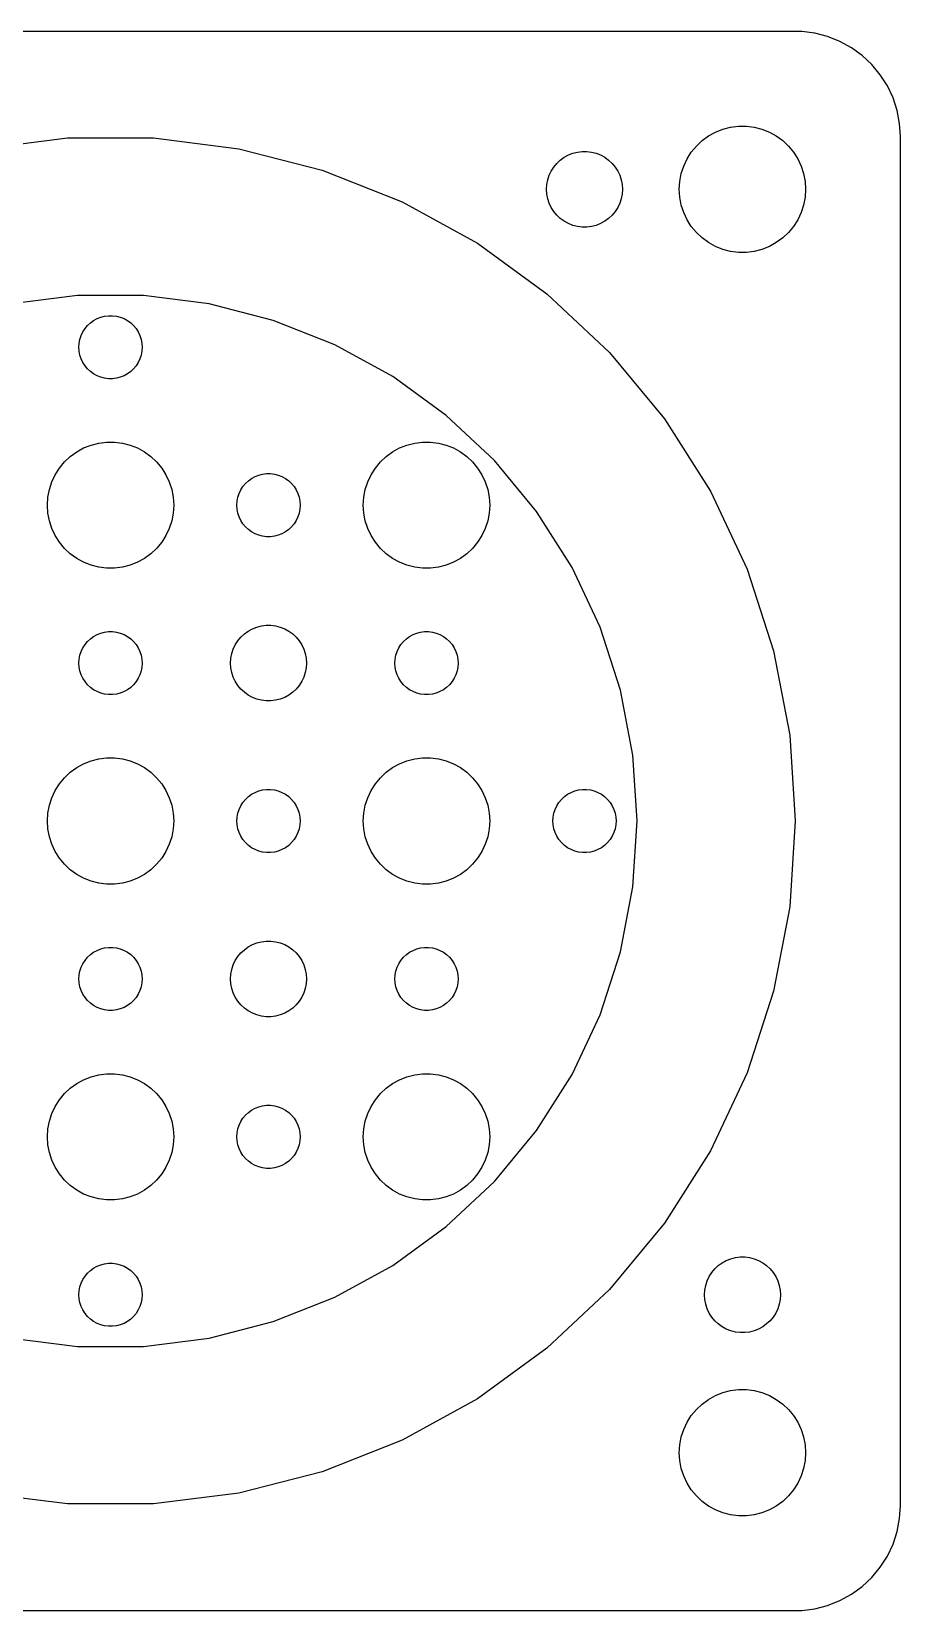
# Model space of a CAD drawing. Header units: metres. Extents: x -38 to 38, y -37 to 205.
# Drawn here: x -3.8 to 37.5, y 46.5 to 121.5 of the extents above; entities that cross this region are included whole.
import ezdxf

# ---------------------------------------------------------------- set-up
doc = ezdxf.new("R2010")
doc.units = ezdxf.units.M

msp = doc.modelspace()

# ---------------------------------------------------------------- linework, layer by layer
for p, q in [((32.8139, 121.49), (-32.8139, 121.49)), ((33.4369, 121.411), (32.8139, 121.49)), ((34.0451, 121.255), (33.4369, 121.411)), ((34.6289, 121.024), (34.0451, 121.255)), ((35.1791, 120.722), (34.6289, 121.024)), ((35.6871, 120.353), (35.1791, 120.722)), ((36.1448, 119.923), (35.6871, 120.353)), ((36.5451, 119.439), (36.1448, 119.923)), ((36.8815, 118.909), (36.5451, 119.439)), ((37.1489, 118.341), (36.8815, 118.909)), ((37.3429, 117.743), (37.1489, 118.341)), ((37.4606, 117.127), (37.3429, 117.743)), ((29.4379, 116.947), (29.8116, 116.994)), ((29.8116, 116.994), (30.1884, 116.994)), ((30.1884, 116.994), (30.5621, 116.947)), ((37.5, 116.5), (37.4606, 117.127)), ((-6.08989, 115.924), (-2.04068, 116.436)), ((-2.04068, 116.436), (2.04068, 116.436)), ((2.04068, 116.436), (6.08989, 115.924)), ((27.8131, 116.054), (28.0877, 116.312)), ((28.0877, 116.312), (28.3925, 116.533)), ((28.3925, 116.533), (28.7227, 116.714)), ((28.7227, 116.714), (29.0729, 116.853)), ((29.0729, 116.853), (29.4379, 116.947)), ((30.5621, 116.947), (30.927, 116.853)), ((30.927, 116.853), (31.2773, 116.714)), ((31.2773, 116.714), (31.6075, 116.533)), ((31.6075, 116.533), (31.9123, 116.312)), ((31.9123, 116.312), (32.1869, 116.054)), ((37.5, 51.5), (37.5, 116.5)), ((6.08989, 115.924), (10.043, 114.909)), ((21.3526, 115.387), (21.5355, 115.52)), ((21.5355, 115.52), (21.7336, 115.629)), ((21.7336, 115.629), (21.9438, 115.712)), ((21.9438, 115.712), (22.1627, 115.768)), ((22.1627, 115.768), (22.387, 115.796)), ((22.387, 115.796), (22.613, 115.796)), ((22.613, 115.796), (22.8373, 115.768)), ((22.8373, 115.768), (23.0562, 115.712)), ((23.0562, 115.712), (23.2664, 115.629)), ((23.2664, 115.629), (23.4645, 115.52)), ((23.4645, 115.52), (23.6474, 115.387)), ((27.3711, 115.445), (27.5729, 115.763)), ((27.5729, 115.763), (27.8131, 116.054)), ((32.1869, 116.054), (32.427, 115.763)), ((32.427, 115.763), (32.6289, 115.445)), ((10.043, 114.909), (13.8378, 113.407)), ((20.8264, 114.663), (20.9226, 114.867)), ((20.9226, 114.867), (21.0438, 115.058)), ((21.0438, 115.058), (21.1879, 115.232)), ((21.1879, 115.232), (21.3526, 115.387)), ((23.6474, 115.387), (23.8121, 115.232)), ((23.8121, 115.232), (23.9562, 115.058)), ((23.9562, 115.058), (24.0773, 114.867)), ((24.0773, 114.867), (24.1736, 114.663)), ((27.0237, 114.376), (27.0942, 114.746)), ((27.0942, 114.746), (27.2107, 115.104)), ((27.2107, 115.104), (27.3711, 115.445)), ((32.6289, 115.445), (32.7893, 115.104)), ((32.7893, 115.104), (32.9057, 114.746)), ((32.9057, 114.746), (32.9763, 114.376)), ((20.7, 114), (20.7142, 114.226)), ((20.7142, 113.774), (20.7, 114)), ((20.7142, 114.226), (20.7565, 114.448)), ((20.7565, 114.448), (20.8264, 114.663)), ((24.1736, 114.663), (24.2434, 114.448)), ((24.2434, 114.448), (24.2858, 114.226)), ((24.2858, 114.226), (24.3, 114)), ((24.3, 114), (24.2858, 113.774)), ((27, 114), (27.0237, 114.376)), ((27.0237, 113.624), (27, 114)), ((32.9763, 114.376), (33, 114)), ((33, 114), (32.9763, 113.624)), ((13.8378, 113.407), (17.4144, 111.441)), ((20.7565, 113.552), (20.7142, 113.774)), ((20.8264, 113.337), (20.7565, 113.552)), ((20.9226, 113.133), (20.8264, 113.337)), ((24.1736, 113.337), (24.0773, 113.133)), ((24.2434, 113.552), (24.1736, 113.337)), ((24.2858, 113.774), (24.2434, 113.552)), ((27.0942, 113.254), (27.0237, 113.624)), ((27.2107, 112.896), (27.0942, 113.254)), ((32.9057, 113.254), (32.7893, 112.896)), ((32.9763, 113.624), (32.9057, 113.254)), ((21.0438, 112.942), (20.9226, 113.133)), ((21.1879, 112.768), (21.0438, 112.942)), ((21.3526, 112.613), (21.1879, 112.768)), ((21.5355, 112.48), (21.3526, 112.613)), ((21.7336, 112.371), (21.5355, 112.48)), ((23.4645, 112.48), (23.2664, 112.371)), ((23.6474, 112.613), (23.4645, 112.48)), ((23.8121, 112.768), (23.6474, 112.613)), ((23.9562, 112.942), (23.8121, 112.768)), ((24.0773, 113.133), (23.9562, 112.942)), ((27.3711, 112.555), (27.2107, 112.896)), ((27.5729, 112.237), (27.3711, 112.555)), ((32.6289, 112.555), (32.427, 112.237)), ((32.7893, 112.896), (32.6289, 112.555)), ((21.9438, 112.288), (21.7336, 112.371)), ((22.1627, 112.232), (21.9438, 112.288)), ((22.387, 112.204), (22.1627, 112.232)), ((22.613, 112.204), (22.387, 112.204)), ((22.8373, 112.232), (22.613, 112.204)), ((23.0562, 112.288), (22.8373, 112.232)), ((23.2664, 112.371), (23.0562, 112.288)), ((27.8131, 111.946), (27.5729, 112.237)), ((28.0877, 111.688), (27.8131, 111.946)), ((32.1869, 111.946), (31.9123, 111.688)), ((32.427, 112.237), (32.1869, 111.946)), ((17.4144, 111.441), (20.7163, 109.042)), ((28.3925, 111.467), (28.0877, 111.688)), ((28.7227, 111.286), (28.3925, 111.467)), ((29.0729, 111.147), (28.7227, 111.286)), ((29.4379, 111.053), (29.0729, 111.147)), ((29.8116, 111.006), (29.4379, 111.053)), ((30.1884, 111.006), (29.8116, 111.006)), ((30.5621, 111.053), (30.1884, 111.006)), ((30.927, 111.147), (30.5621, 111.053)), ((31.2773, 111.286), (30.927, 111.147)), ((31.6075, 111.467), (31.2773, 111.286)), ((31.9123, 111.688), (31.6075, 111.467)), ((-1.56975, 108.951), (-4.68452, 108.557)), ((1.56975, 108.951), (-1.56975, 108.951)), ((4.68452, 108.557), (1.56975, 108.951)), ((20.7163, 109.042), (23.6915, 106.248)), ((-0.463516, 107.927), (-0.281067, 107.973)), ((-0.281067, 107.973), (-0.094177, 107.997)), ((-0.094177, 107.997), (0.094177, 107.997)), ((0.094177, 107.997), (0.281067, 107.973)), ((0.281067, 107.973), (0.463516, 107.927)), ((7.72542, 107.776), (4.68452, 108.557)), ((-1.39465, 107.052), (-1.31445, 107.223)), ((-1.31445, 107.223), (-1.21352, 107.382)), ((-1.21352, 107.382), (-1.09344, 107.527)), ((-1.09344, 107.527), (-0.956131, 107.656)), ((-0.956131, 107.656), (-0.803726, 107.766)), ((-0.803726, 107.766), (-0.638657, 107.857)), ((-0.638657, 107.857), (-0.463516, 107.927)), ((0.463516, 107.927), (0.638657, 107.857)), ((0.638657, 107.857), (0.803726, 107.766)), ((0.803726, 107.766), (0.956131, 107.656)), ((0.956131, 107.656), (1.09344, 107.527)), ((1.09344, 107.527), (1.21352, 107.382)), ((1.21352, 107.382), (1.31445, 107.223)), ((1.31445, 107.223), (1.39465, 107.052)), ((10.6445, 106.621), (7.72542, 107.776)), ((-1.5, 106.5), (-1.48816, 106.688)), ((-1.48816, 106.312), (-1.5, 106.5)), ((-1.48816, 106.688), (-1.45287, 106.873)), ((-1.45287, 106.873), (-1.39465, 107.052)), ((1.39465, 107.052), (1.45287, 106.873)), ((1.45287, 106.873), (1.48816, 106.688)), ((1.48816, 106.688), (1.5, 106.5)), ((1.5, 106.5), (1.48816, 106.312)), ((13.3957, 105.108), (10.6445, 106.621)), ((-1.45287, 106.127), (-1.48816, 106.312)), ((-1.39465, 105.948), (-1.45287, 106.127)), ((-1.31445, 105.777), (-1.39465, 105.948)), ((-1.21352, 105.618), (-1.31445, 105.777)), ((1.31445, 105.777), (1.21352, 105.618)), ((1.39465, 105.948), (1.31445, 105.777)), ((1.45287, 106.127), (1.39465, 105.948)), ((1.48816, 106.312), (1.45287, 106.127)), ((23.6915, 106.248), (26.293, 103.103)), ((-1.09344, 105.473), (-1.21352, 105.618)), ((-0.956131, 105.344), (-1.09344, 105.473)), ((-0.803726, 105.234), (-0.956131, 105.344)), ((-0.638657, 105.143), (-0.803726, 105.234)), ((-0.463516, 105.073), (-0.638657, 105.143)), ((-0.281067, 105.027), (-0.463516, 105.073)), ((-0.094177, 105.003), (-0.281067, 105.027)), ((0.094177, 105.003), (-0.094177, 105.003)), ((0.281067, 105.027), (0.094177, 105.003)), ((0.463516, 105.073), (0.281067, 105.027)), ((0.638657, 105.143), (0.463516, 105.073)), ((0.803726, 105.234), (0.638657, 105.143)), ((0.956131, 105.344), (0.803726, 105.234)), ((1.09344, 105.473), (0.956131, 105.344)), ((1.21352, 105.618), (1.09344, 105.473)), ((15.9356, 103.263), (13.3957, 105.108)), ((18.2242, 101.114), (15.9356, 103.263)), ((26.293, 103.103), (28.48, 99.657)), ((-0.562134, 101.947), (-0.18837, 101.994)), ((-0.18837, 101.994), (0.18837, 101.994)), ((0.18837, 101.994), (0.562134, 101.947)), ((14.4379, 101.947), (14.8116, 101.994)), ((14.8116, 101.994), (15.1884, 101.994)), ((15.1884, 101.994), (15.5621, 101.947)), ((-2.1869, 101.054), (-1.91226, 101.312)), ((-1.91226, 101.312), (-1.60747, 101.533)), ((-1.60747, 101.533), (-1.27733, 101.714)), ((-1.27733, 101.714), (-0.927048, 101.853)), ((-0.927048, 101.853), (-0.562134, 101.947)), ((0.562134, 101.947), (0.927048, 101.853)), ((0.927048, 101.853), (1.27733, 101.714)), ((1.27733, 101.714), (1.60747, 101.533)), ((1.60747, 101.533), (1.91226, 101.312)), ((1.91226, 101.312), (2.1869, 101.054)), ((12.8131, 101.054), (13.0877, 101.312)), ((13.0877, 101.312), (13.3925, 101.533)), ((13.3925, 101.533), (13.7227, 101.714)), ((13.7227, 101.714), (14.0729, 101.853)), ((14.0729, 101.853), (14.4379, 101.947)), ((15.5621, 101.947), (15.927, 101.853)), ((15.927, 101.853), (16.2773, 101.714)), ((16.2773, 101.714), (16.6075, 101.533)), ((16.6075, 101.533), (16.9123, 101.312)), ((16.9123, 101.312), (17.1869, 101.054)), ((-2.62891, 100.445), (-2.42705, 100.763)), ((-2.42705, 100.763), (-2.1869, 101.054)), ((2.1869, 101.054), (2.42705, 100.763)), ((2.42705, 100.763), (2.62891, 100.445)), ((7.21892, 100.473), (7.40581, 100.497)), ((7.40581, 100.497), (7.59418, 100.497)), ((7.59418, 100.497), (7.78107, 100.473)), ((12.3711, 100.445), (12.5729, 100.763)), ((12.5729, 100.763), (12.8131, 101.054)), ((17.1869, 101.054), (17.427, 100.763)), ((17.427, 100.763), (17.6289, 100.445)), ((20.2254, 98.6946), (18.2242, 101.114)), ((-2.97633, 99.376), (-2.90575, 99.7461)), ((-2.90575, 99.7461), (-2.78932, 100.104)), ((-2.78932, 100.104), (-2.62891, 100.445)), ((2.62891, 100.445), (2.78932, 100.104)), ((2.78932, 100.104), (2.90575, 99.7461)), ((2.90575, 99.7461), (2.97633, 99.376)), ((6.18553, 99.7226), (6.28647, 99.8817)), ((6.28647, 99.8817), (6.40654, 100.027)), ((6.40654, 100.027), (6.54385, 100.156)), ((6.54385, 100.156), (6.69626, 100.266)), ((6.69626, 100.266), (6.86133, 100.357)), ((6.86133, 100.357), (7.03647, 100.427)), ((7.03647, 100.427), (7.21892, 100.473)), ((7.78107, 100.473), (7.96352, 100.427)), ((7.96352, 100.427), (8.13866, 100.357)), ((8.13866, 100.357), (8.30373, 100.266)), ((8.30373, 100.266), (8.45613, 100.156)), ((8.45613, 100.156), (8.59344, 100.027)), ((8.59344, 100.027), (8.71352, 99.8817)), ((8.71352, 99.8817), (8.81445, 99.7226)), ((12.0237, 99.376), (12.0942, 99.7461)), ((12.0942, 99.7461), (12.2107, 100.104)), ((12.2107, 100.104), (12.3711, 100.445)), ((17.6289, 100.445), (17.7893, 100.104)), ((17.7893, 100.104), (17.9057, 99.7461)), ((17.9057, 99.7461), (17.9763, 99.376)), ((-3, 99), (-2.97633, 99.376)), ((-2.97633, 98.624), (-3, 99)), ((2.97633, 99.376), (3, 99)), ((3, 99), (2.97633, 98.624)), ((6, 99), (6.01183, 99.188)), ((6.01183, 98.812), (6, 99)), ((6.01183, 99.188), (6.04712, 99.373)), ((6.04712, 99.373), (6.10533, 99.5522)), ((6.10533, 99.5522), (6.18553, 99.7226)), ((8.81445, 99.7226), (8.89465, 99.5522)), ((8.89465, 99.5522), (8.95287, 99.373)), ((8.95287, 99.373), (8.98816, 99.188)), ((8.98816, 99.188), (9, 99)), ((9, 99), (8.98816, 98.812)), ((12, 99), (12.0237, 99.376)), ((12.0237, 98.624), (12, 99)), ((17.9763, 99.376), (18, 99)), ((18, 99), (17.9763, 98.624)), ((28.48, 99.657), (30.2177, 95.964)), ((-2.90575, 98.2539), (-2.97633, 98.624)), ((-2.78932, 97.8956), (-2.90575, 98.2539)), ((2.90575, 98.2539), (2.78932, 97.8956)), ((2.97633, 98.624), (2.90575, 98.2539)), ((6.04712, 98.627), (6.01183, 98.812)), ((6.10533, 98.4478), (6.04712, 98.627)), ((6.18553, 98.2774), (6.10533, 98.4478)), ((6.28647, 98.1183), (6.18553, 98.2774)), ((8.81445, 98.2774), (8.71352, 98.1183)), ((8.89465, 98.4478), (8.81445, 98.2774)), ((8.95287, 98.627), (8.89465, 98.4478)), ((8.98816, 98.812), (8.95287, 98.627)), ((12.0942, 98.2539), (12.0237, 98.624)), ((12.2107, 97.8956), (12.0942, 98.2539)), ((17.9057, 98.2539), (17.7893, 97.8956)), ((17.9763, 98.624), (17.9057, 98.2539)), ((21.9077, 96.0438), (20.2254, 98.6946)), ((-2.62891, 97.5547), (-2.78932, 97.8956)), ((-2.42705, 97.2366), (-2.62891, 97.5547)), ((2.62891, 97.5547), (2.42705, 97.2366)), ((2.78932, 97.8956), (2.62891, 97.5547)), ((6.40654, 97.9732), (6.28647, 98.1183)), ((6.54385, 97.8442), (6.40654, 97.9732)), ((6.69626, 97.7335), (6.54385, 97.8442)), ((6.86133, 97.6427), (6.69626, 97.7335)), ((7.03647, 97.5734), (6.86133, 97.6427)), ((7.21892, 97.5266), (7.03647, 97.5734)), ((7.40581, 97.5029), (7.21892, 97.5266)), ((7.59418, 97.5029), (7.40581, 97.5029)), ((7.78107, 97.5266), (7.59418, 97.5029)), ((7.96352, 97.5734), (7.78107, 97.5266)), ((8.13866, 97.6427), (7.96352, 97.5734)), ((8.30373, 97.7335), (8.13866, 97.6427)), ((8.45613, 97.8442), (8.30373, 97.7335)), ((8.59344, 97.9732), (8.45613, 97.8442)), ((8.71352, 98.1183), (8.59344, 97.9732)), ((12.3711, 97.5547), (12.2107, 97.8956)), ((12.5729, 97.2366), (12.3711, 97.5547)), ((17.6289, 97.5547), (17.427, 97.2366)), ((17.7893, 97.8956), (17.6289, 97.5547)), ((-2.1869, 96.9464), (-2.42705, 97.2366)), ((-1.91226, 96.6884), (-2.1869, 96.9464)), ((2.1869, 96.9464), (1.91226, 96.6884)), ((2.42705, 97.2366), (2.1869, 96.9464)), ((12.8131, 96.9464), (12.5729, 97.2366)), ((13.0877, 96.6884), (12.8131, 96.9464)), ((17.1869, 96.9464), (16.9123, 96.6884)), ((17.427, 97.2366), (17.1869, 96.9464)), ((-1.60747, 96.467), (-1.91226, 96.6884)), ((-1.27733, 96.2855), (-1.60747, 96.467)), ((-0.927048, 96.1468), (-1.27733, 96.2855)), ((-0.562134, 96.0531), (-0.927048, 96.1468)), ((-0.18837, 96.0059), (-0.562134, 96.0531)), ((0.18837, 96.0059), (-0.18837, 96.0059)), ((0.562134, 96.0531), (0.18837, 96.0059)), ((0.927048, 96.1468), (0.562134, 96.0531)), ((1.27733, 96.2855), (0.927048, 96.1468)), ((1.60747, 96.467), (1.27733, 96.2855)), ((1.91226, 96.6884), (1.60747, 96.467)), ((13.3925, 96.467), (13.0877, 96.6884)), ((13.7227, 96.2855), (13.3925, 96.467)), ((14.0729, 96.1468), (13.7227, 96.2855)), ((14.4379, 96.0531), (14.0729, 96.1468)), ((14.8116, 96.0059), (14.4379, 96.0531)), ((15.1884, 96.0059), (14.8116, 96.0059)), ((15.5621, 96.0531), (15.1884, 96.0059)), ((15.927, 96.1468), (15.5621, 96.0531)), ((16.2773, 96.2855), (15.927, 96.1468)), ((16.6075, 96.467), (16.2773, 96.2855)), ((16.9123, 96.6884), (16.6075, 96.467)), ((23.2444, 93.2031), (21.9077, 96.0438)), ((30.2177, 95.964), (31.4789, 92.0824)), ((-0.281067, 92.9734), (-0.094177, 92.997)), ((-0.094177, 92.997), (0.094177, 92.997)), ((0.094177, 92.997), (0.281067, 92.9734)), ((6.35263, 92.8869), (6.53551, 93.0198)), ((6.53551, 93.0198), (6.7336, 93.1287)), ((6.7336, 93.1287), (6.94376, 93.2119)), ((6.94376, 93.2119), (7.1627, 93.2681)), ((7.1627, 93.2681), (7.38696, 93.2964)), ((7.38696, 93.2964), (7.61302, 93.2964)), ((7.61302, 93.2964), (7.83728, 93.2681)), ((7.83728, 93.2681), (8.05623, 93.2119)), ((8.05623, 93.2119), (8.26639, 93.1287)), ((8.26639, 93.1287), (8.46448, 93.0198)), ((8.46448, 93.0198), (8.64735, 92.8869)), ((14.7189, 92.9734), (14.9058, 92.997)), ((14.9058, 92.997), (15.0942, 92.997)), ((15.0942, 92.997), (15.2811, 92.9734)), ((24.2146, 90.2172), (23.2444, 93.2031)), ((-1.31445, 92.2226), (-1.21352, 92.3817)), ((-1.21352, 92.3817), (-1.09344, 92.5268)), ((-1.09344, 92.5268), (-0.956131, 92.6558)), ((-0.956131, 92.6558), (-0.803726, 92.7665)), ((-0.803726, 92.7665), (-0.638657, 92.8572)), ((-0.638657, 92.8572), (-0.463516, 92.9266)), ((-0.463516, 92.9266), (-0.281067, 92.9734)), ((0.281067, 92.9734), (0.463516, 92.9266)), ((0.463516, 92.9266), (0.638657, 92.8572)), ((0.638657, 92.8572), (0.803726, 92.7665)), ((0.803726, 92.7665), (0.956131, 92.6558)), ((0.956131, 92.6558), (1.09344, 92.5268)), ((1.09344, 92.5268), (1.21352, 92.3817)), ((1.21352, 92.3817), (1.31445, 92.2226)), ((5.8264, 92.1626), (5.92264, 92.3671)), ((5.92264, 92.3671), (6.04376, 92.558)), ((6.04376, 92.558), (6.18785, 92.7322)), ((6.18785, 92.7322), (6.35263, 92.8869)), ((8.64735, 92.8869), (8.81213, 92.7322)), ((8.81213, 92.7322), (8.95622, 92.558)), ((8.95622, 92.558), (9.07735, 92.3671)), ((9.07735, 92.3671), (9.17358, 92.1626)), ((13.6855, 92.2226), (13.7865, 92.3817)), ((13.7865, 92.3817), (13.9065, 92.5268)), ((13.9065, 92.5268), (14.0439, 92.6558)), ((14.0439, 92.6558), (14.1963, 92.7665)), ((14.1963, 92.7665), (14.3613, 92.8572)), ((14.3613, 92.8572), (14.5365, 92.9266)), ((14.5365, 92.9266), (14.7189, 92.9734)), ((15.2811, 92.9734), (15.4635, 92.9266)), ((15.4635, 92.9266), (15.6387, 92.8572)), ((15.6387, 92.8572), (15.8037, 92.7665)), ((15.8037, 92.7665), (15.9561, 92.6558)), ((15.9561, 92.6558), (16.0934, 92.5268)), ((16.0934, 92.5268), (16.2135, 92.3817)), ((16.2135, 92.3817), (16.3145, 92.2226)), ((-1.5, 91.5), (-1.48816, 91.688)), ((-1.48816, 91.312), (-1.5, 91.5)), ((-1.48816, 91.688), (-1.45287, 91.873)), ((-1.45287, 91.873), (-1.39465, 92.0522)), ((-1.39465, 92.0522), (-1.31445, 92.2226)), ((1.31445, 92.2226), (1.39465, 92.0522)), ((1.39465, 92.0522), (1.45287, 91.873)), ((1.45287, 91.873), (1.48816, 91.688)), ((1.48816, 91.688), (1.5, 91.5)), ((1.5, 91.5), (1.48816, 91.312)), ((5.7, 91.5), (5.71419, 91.7256)), ((5.71419, 91.2744), (5.7, 91.5)), ((5.71419, 91.7256), (5.75655, 91.9476)), ((5.75655, 91.9476), (5.8264, 92.1626)), ((9.17358, 92.1626), (9.24344, 91.9476)), ((9.24344, 91.9476), (9.2858, 91.7256)), ((9.2858, 91.7256), (9.29999, 91.5)), ((9.29999, 91.5), (9.2858, 91.2744)), ((13.5, 91.5), (13.5118, 91.688)), ((13.5118, 91.312), (13.5, 91.5)), ((13.5118, 91.688), (13.5471, 91.873)), ((13.5471, 91.873), (13.6053, 92.0522)), ((13.6053, 92.0522), (13.6855, 92.2226)), ((16.3145, 92.2226), (16.3947, 92.0522)), ((16.3947, 92.0522), (16.4529, 91.873)), ((16.4529, 91.873), (16.4882, 91.688)), ((16.4882, 91.688), (16.5, 91.5)), ((16.5, 91.5), (16.4882, 91.312)), ((31.4789, 92.0824), (32.2437, 88.0733)), ((-1.45287, 91.127), (-1.48816, 91.312)), ((-1.39465, 90.9478), (-1.45287, 91.127)), ((-1.31445, 90.7774), (-1.39465, 90.9478)), ((-1.21352, 90.6183), (-1.31445, 90.7774)), ((1.31445, 90.7774), (1.21352, 90.6183)), ((1.39465, 90.9478), (1.31445, 90.7774)), ((1.45287, 91.127), (1.39465, 90.9478)), ((1.48816, 91.312), (1.45287, 91.127)), ((5.75655, 91.0524), (5.71419, 91.2744)), ((5.8264, 90.8374), (5.75655, 91.0524)), ((5.92264, 90.6328), (5.8264, 90.8374)), ((9.17358, 90.8374), (9.07735, 90.6328)), ((9.24344, 91.0524), (9.17358, 90.8374)), ((9.2858, 91.2744), (9.24344, 91.0524)), ((13.5471, 91.127), (13.5118, 91.312)), ((13.6053, 90.9478), (13.5471, 91.127)), ((13.6855, 90.7774), (13.6053, 90.9478)), ((13.7865, 90.6183), (13.6855, 90.7774)), ((16.3145, 90.7774), (16.2135, 90.6183)), ((16.3947, 90.9478), (16.3145, 90.7774)), ((16.4529, 91.127), (16.3947, 90.9478)), ((16.4882, 91.312), (16.4529, 91.127)), ((-1.09344, 90.4732), (-1.21352, 90.6183)), ((-0.956131, 90.3442), (-1.09344, 90.4732)), ((-0.803726, 90.2335), (-0.956131, 90.3442)), ((-0.638657, 90.1427), (-0.803726, 90.2335)), ((-0.463516, 90.0734), (-0.638657, 90.1427)), ((-0.281067, 90.0266), (-0.463516, 90.0734)), ((-0.094177, 90.0029), (-0.281067, 90.0266)), ((0.094177, 90.0029), (-0.094177, 90.0029)), ((0.281067, 90.0266), (0.094177, 90.0029)), ((0.463516, 90.0734), (0.281067, 90.0266)), ((0.638657, 90.1427), (0.463516, 90.0734)), ((0.803726, 90.2335), (0.638657, 90.1427)), ((0.956131, 90.3442), (0.803726, 90.2335)), ((1.09344, 90.4732), (0.956131, 90.3442)), ((1.21352, 90.6183), (1.09344, 90.4732)), ((6.04376, 90.442), (5.92264, 90.6328)), ((6.18785, 90.2678), (6.04376, 90.442)), ((6.35263, 90.1131), (6.18785, 90.2678)), ((6.53551, 89.9802), (6.35263, 90.1131)), ((6.7336, 89.8713), (6.53551, 89.9802)), ((8.46448, 89.9802), (8.26639, 89.8713)), ((8.64735, 90.1131), (8.46448, 89.9802)), ((8.81213, 90.2678), (8.64735, 90.1131)), ((8.95622, 90.442), (8.81213, 90.2678)), ((9.07735, 90.6328), (8.95622, 90.442)), ((13.9065, 90.4732), (13.7865, 90.6183)), ((14.0439, 90.3442), (13.9065, 90.4732)), ((14.1963, 90.2335), (14.0439, 90.3442)), ((14.3613, 90.1427), (14.1963, 90.2335)), ((14.5365, 90.0734), (14.3613, 90.1427)), ((14.7189, 90.0266), (14.5365, 90.0734)), ((14.9058, 90.0029), (14.7189, 90.0266)), ((15.0942, 90.0029), (14.9058, 90.0029)), ((15.2811, 90.0266), (15.0942, 90.0029)), ((15.4635, 90.0734), (15.2811, 90.0266)), ((15.6387, 90.1427), (15.4635, 90.0734)), ((15.8037, 90.2335), (15.6387, 90.1427)), ((15.9561, 90.3442), (15.8037, 90.2335)), ((16.0934, 90.4732), (15.9561, 90.3442)), ((16.2135, 90.6183), (16.0934, 90.4732)), ((24.8029, 87.1333), (24.2146, 90.2172)), ((6.94376, 89.7881), (6.7336, 89.8713)), ((7.1627, 89.7319), (6.94376, 89.7881)), ((7.38696, 89.7036), (7.1627, 89.7319)), ((7.61302, 89.7036), (7.38696, 89.7036)), ((7.83728, 89.7319), (7.61302, 89.7036)), ((8.05623, 89.7881), (7.83728, 89.7319)), ((8.26639, 89.8713), (8.05623, 89.7881)), ((32.2437, 88.0733), (32.5, 84)), ((-0.562134, 86.9469), (-0.18837, 86.9941)), ((-0.18837, 86.9941), (0.18837, 86.9941)), ((0.18837, 86.9941), (0.562134, 86.9469)), ((14.4379, 86.9469), (14.8116, 86.9941)), ((14.8116, 86.9941), (15.1884, 86.9941)), ((15.1884, 86.9941), (15.5621, 86.9469)), ((25, 84), (24.8029, 87.1333)), ((-2.1869, 86.0536), (-1.91226, 86.3115)), ((-1.91226, 86.3115), (-1.60747, 86.533)), ((-1.60747, 86.533), (-1.27733, 86.7145)), ((-1.27733, 86.7145), (-0.927048, 86.8532)), ((-0.927048, 86.8532), (-0.562134, 86.9469)), ((0.562134, 86.9469), (0.927048, 86.8532)), ((0.927048, 86.8532), (1.27733, 86.7145)), ((1.27733, 86.7145), (1.60747, 86.533)), ((1.60747, 86.533), (1.91226, 86.3115)), ((1.91226, 86.3115), (2.1869, 86.0536)), ((12.8131, 86.0536), (13.0877, 86.3115)), ((13.0877, 86.3115), (13.3925, 86.533)), ((13.3925, 86.533), (13.7227, 86.7145)), ((13.7227, 86.7145), (14.0729, 86.8532)), ((14.0729, 86.8532), (14.4379, 86.9469)), ((15.5621, 86.9469), (15.927, 86.8532)), ((15.927, 86.8532), (16.2773, 86.7145)), ((16.2773, 86.7145), (16.6075, 86.533)), ((16.6075, 86.533), (16.9123, 86.3115)), ((16.9123, 86.3115), (17.1869, 86.0536)), ((-2.62891, 85.4453), (-2.42705, 85.7634)), ((-2.42705, 85.7634), (-2.1869, 86.0536)), ((2.1869, 86.0536), (2.42705, 85.7634)), ((2.42705, 85.7634), (2.62891, 85.4453)), ((7.21892, 85.4734), (7.40581, 85.497)), ((7.40581, 85.497), (7.59418, 85.497)), ((7.59418, 85.497), (7.78107, 85.4734)), ((12.3711, 85.4453), (12.5729, 85.7634)), ((12.5729, 85.7634), (12.8131, 86.0536)), ((17.1869, 86.0536), (17.427, 85.7634)), ((17.427, 85.7634), (17.6289, 85.4453)), ((22.2189, 85.4734), (22.4058, 85.497)), ((22.4058, 85.497), (22.5942, 85.497)), ((22.5942, 85.497), (22.7811, 85.4734)), ((-2.97633, 84.376), (-2.90575, 84.7461)), ((-2.90575, 84.7461), (-2.78932, 85.1044)), ((-2.78932, 85.1044), (-2.62891, 85.4453)), ((2.62891, 85.4453), (2.78932, 85.1044)), ((2.78932, 85.1044), (2.90575, 84.7461)), ((2.90575, 84.7461), (2.97633, 84.376)), ((6.18553, 84.7226), (6.28647, 84.8817)), ((6.28647, 84.8817), (6.40654, 85.0268)), ((6.40654, 85.0268), (6.54385, 85.1558)), ((6.54385, 85.1558), (6.69626, 85.2665)), ((6.69626, 85.2665), (6.86133, 85.3572)), ((6.86133, 85.3572), (7.03647, 85.4266)), ((7.03647, 85.4266), (7.21892, 85.4734)), ((7.78107, 85.4734), (7.96352, 85.4266)), ((7.96352, 85.4266), (8.13866, 85.3572)), ((8.13866, 85.3572), (8.30373, 85.2665)), ((8.30373, 85.2665), (8.45613, 85.1558)), ((8.45613, 85.1558), (8.59344, 85.0268)), ((8.59344, 85.0268), (8.71352, 84.8817)), ((8.71352, 84.8817), (8.81445, 84.7226)), ((12.0237, 84.376), (12.0942, 84.7461)), ((12.0942, 84.7461), (12.2107, 85.1044)), ((12.2107, 85.1044), (12.3711, 85.4453)), ((17.6289, 85.4453), (17.7893, 85.1044)), ((17.7893, 85.1044), (17.9057, 84.7461)), ((17.9057, 84.7461), (17.9763, 84.376)), ((21.1855, 84.7226), (21.2865, 84.8817)), ((21.2865, 84.8817), (21.4065, 85.0268)), ((21.4065, 85.0268), (21.5439, 85.1558)), ((21.5439, 85.1558), (21.6963, 85.2665)), ((21.6963, 85.2665), (21.8613, 85.3572)), ((21.8613, 85.3572), (22.0365, 85.4266)), ((22.0365, 85.4266), (22.2189, 85.4734)), ((22.7811, 85.4734), (22.9635, 85.4266)), ((22.9635, 85.4266), (23.1387, 85.3572)), ((23.1387, 85.3572), (23.3037, 85.2665)), ((23.3037, 85.2665), (23.4561, 85.1558)), ((23.4561, 85.1558), (23.5934, 85.0268)), ((23.5934, 85.0268), (23.7135, 84.8817)), ((23.7135, 84.8817), (23.8145, 84.7226)), ((-3, 84), (-2.97633, 84.376)), ((-2.97633, 83.624), (-3, 84)), ((2.97633, 84.376), (3, 84)), ((3, 84), (2.97633, 83.624)), ((6, 84), (6.01183, 84.188)), ((6.01183, 83.812), (6, 84)), ((6.01183, 84.188), (6.04712, 84.373)), ((6.04712, 84.373), (6.10533, 84.5522)), ((6.10533, 84.5522), (6.18553, 84.7226)), ((8.81445, 84.7226), (8.89465, 84.5522)), ((8.89465, 84.5522), (8.95287, 84.373)), ((8.95287, 84.373), (8.98816, 84.188)), ((8.98816, 84.188), (9, 84)), ((9, 84), (8.98816, 83.812)), ((12, 84), (12.0237, 84.376)), ((12.0237, 83.624), (12, 84)), ((17.9763, 84.376), (18, 84)), ((18, 84), (17.9763, 83.624)), ((21, 84), (21.0118, 84.188)), ((21.0118, 83.812), (21, 84)), ((21.0118, 84.188), (21.0471, 84.373)), ((21.0471, 84.373), (21.1053, 84.5522)), ((21.1053, 84.5522), (21.1855, 84.7226)), ((23.8145, 84.7226), (23.8947, 84.5522)), ((23.8947, 84.5522), (23.9529, 84.373)), ((23.9529, 84.373), (23.9882, 84.188)), ((23.9882, 84.188), (24, 84)), ((24, 84), (23.9882, 83.812)), ((24.8029, 80.8667), (25, 84)), ((32.5, 84), (32.2437, 79.9267)), ((-2.90575, 83.2539), (-2.97633, 83.624)), ((-2.78932, 82.8956), (-2.90575, 83.2539)), ((2.90575, 83.2539), (2.78932, 82.8956)), ((2.97633, 83.624), (2.90575, 83.2539)), ((6.04712, 83.627), (6.01183, 83.812)), ((6.10533, 83.4478), (6.04712, 83.627)), ((6.18553, 83.2774), (6.10533, 83.4478)), ((6.28647, 83.1183), (6.18553, 83.2774)), ((8.81445, 83.2774), (8.71352, 83.1183)), ((8.89465, 83.4478), (8.81445, 83.2774)), ((8.95287, 83.627), (8.89465, 83.4478)), ((8.98816, 83.812), (8.95287, 83.627)), ((12.0942, 83.2539), (12.0237, 83.624)), ((12.2107, 82.8956), (12.0942, 83.2539)), ((17.9057, 83.2539), (17.7893, 82.8956)), ((17.9763, 83.624), (17.9057, 83.2539)), ((21.0471, 83.627), (21.0118, 83.812)), ((21.1053, 83.4478), (21.0471, 83.627)), ((21.1855, 83.2774), (21.1053, 83.4478)), ((21.2865, 83.1183), (21.1855, 83.2774)), ((23.8145, 83.2774), (23.7135, 83.1183)), ((23.8947, 83.4478), (23.8145, 83.2774)), ((23.9529, 83.627), (23.8947, 83.4478)), ((23.9882, 83.812), (23.9529, 83.627)), ((-2.62891, 82.5547), (-2.78932, 82.8956)), ((-2.42705, 82.2366), (-2.62891, 82.5547)), ((2.62891, 82.5547), (2.42705, 82.2366)), ((2.78932, 82.8956), (2.62891, 82.5547)), ((6.40654, 82.9732), (6.28647, 83.1183)), ((6.54385, 82.8442), (6.40654, 82.9732)), ((6.69626, 82.7335), (6.54385, 82.8442)), ((6.86133, 82.6428), (6.69626, 82.7335)), ((7.03647, 82.5734), (6.86133, 82.6428)), ((7.21892, 82.5266), (7.03647, 82.5734)), ((7.40581, 82.503), (7.21892, 82.5266)), ((7.59418, 82.503), (7.40581, 82.503)), ((7.78107, 82.5266), (7.59418, 82.503)), ((7.96352, 82.5734), (7.78107, 82.5266)), ((8.13866, 82.6428), (7.96352, 82.5734)), ((8.30373, 82.7335), (8.13866, 82.6428)), ((8.45613, 82.8442), (8.30373, 82.7335)), ((8.59344, 82.9732), (8.45613, 82.8442)), ((8.71352, 83.1183), (8.59344, 82.9732)), ((12.3711, 82.5547), (12.2107, 82.8956)), ((12.5729, 82.2366), (12.3711, 82.5547)), ((17.6289, 82.5547), (17.427, 82.2366)), ((17.7893, 82.8956), (17.6289, 82.5547)), ((21.4065, 82.9732), (21.2865, 83.1183)), ((21.5439, 82.8442), (21.4065, 82.9732)), ((21.6963, 82.7335), (21.5439, 82.8442)), ((21.8613, 82.6428), (21.6963, 82.7335)), ((22.0365, 82.5734), (21.8613, 82.6428)), ((22.2189, 82.5266), (22.0365, 82.5734)), ((22.4058, 82.503), (22.2189, 82.5266)), ((22.5942, 82.503), (22.4058, 82.503)), ((22.7811, 82.5266), (22.5942, 82.503)), ((22.9635, 82.5734), (22.7811, 82.5266)), ((23.1387, 82.6428), (22.9635, 82.5734)), ((23.3037, 82.7335), (23.1387, 82.6428)), ((23.4561, 82.8442), (23.3037, 82.7335)), ((23.5934, 82.9732), (23.4561, 82.8442)), ((23.7135, 83.1183), (23.5934, 82.9732)), ((-2.1869, 81.9464), (-2.42705, 82.2366)), ((-1.91226, 81.6885), (-2.1869, 81.9464)), ((2.1869, 81.9464), (1.91226, 81.6885)), ((2.42705, 82.2366), (2.1869, 81.9464)), ((12.8131, 81.9464), (12.5729, 82.2366)), ((13.0877, 81.6885), (12.8131, 81.9464)), ((17.1869, 81.9464), (16.9123, 81.6885)), ((17.427, 82.2366), (17.1869, 81.9464)), ((-1.60747, 81.467), (-1.91226, 81.6885)), ((-1.27733, 81.2855), (-1.60747, 81.467)), ((-0.927048, 81.1468), (-1.27733, 81.2855)), ((-0.562134, 81.0531), (-0.927048, 81.1468)), ((-0.18837, 81.0059), (-0.562134, 81.0531)), ((0.18837, 81.0059), (-0.18837, 81.0059)), ((0.562134, 81.0531), (0.18837, 81.0059)), ((0.927048, 81.1468), (0.562134, 81.0531)), ((1.27733, 81.2855), (0.927048, 81.1468)), ((1.60747, 81.467), (1.27733, 81.2855)), ((1.91226, 81.6885), (1.60747, 81.467)), ((13.3925, 81.467), (13.0877, 81.6885)), ((13.7227, 81.2855), (13.3925, 81.467)), ((14.0729, 81.1468), (13.7227, 81.2855)), ((14.4379, 81.0531), (14.0729, 81.1468)), ((14.8116, 81.0059), (14.4379, 81.0531)), ((15.1884, 81.0059), (14.8116, 81.0059)), ((15.5621, 81.0531), (15.1884, 81.0059)), ((15.927, 81.1468), (15.5621, 81.0531)), ((16.2773, 81.2855), (15.927, 81.1468)), ((16.6075, 81.467), (16.2773, 81.2855)), ((16.9123, 81.6885), (16.6075, 81.467)), ((24.2146, 77.7828), (24.8029, 80.8667)), ((32.2437, 79.9267), (31.4789, 75.9176)), ((-0.281067, 77.9734), (-0.094177, 77.9971)), ((-0.094177, 77.9971), (0.094177, 77.9971)), ((0.094177, 77.9971), (0.281067, 77.9734)), ((6.35263, 77.8869), (6.53551, 78.0198)), ((6.53551, 78.0198), (6.7336, 78.1287)), ((6.7336, 78.1287), (6.94376, 78.2119)), ((6.94376, 78.2119), (7.1627, 78.2681)), ((7.1627, 78.2681), (7.38696, 78.2964)), ((7.38696, 78.2964), (7.61302, 78.2964)), ((7.61302, 78.2964), (7.83728, 78.2681)), ((7.83728, 78.2681), (8.05623, 78.2119)), ((8.05623, 78.2119), (8.26639, 78.1287)), ((8.26639, 78.1287), (8.46448, 78.0198)), ((8.46448, 78.0198), (8.64735, 77.8869)), ((14.7189, 77.9734), (14.9058, 77.9971)), ((14.9058, 77.9971), (15.0942, 77.9971)), ((15.0942, 77.9971), (15.2811, 77.9734)), ((-1.31445, 77.2226), (-1.21352, 77.3817)), ((-1.21352, 77.3817), (-1.09344, 77.5268)), ((-1.09344, 77.5268), (-0.956131, 77.6558)), ((-0.956131, 77.6558), (-0.803726, 77.7665)), ((-0.803726, 77.7665), (-0.638657, 77.8573)), ((-0.638657, 77.8573), (-0.463516, 77.9266)), ((-0.463516, 77.9266), (-0.281067, 77.9734)), ((0.281067, 77.9734), (0.463516, 77.9266)), ((0.463516, 77.9266), (0.638657, 77.8573)), ((0.638657, 77.8573), (0.803726, 77.7665)), ((0.803726, 77.7665), (0.956131, 77.6558)), ((0.956131, 77.6558), (1.09344, 77.5268)), ((1.09344, 77.5268), (1.21352, 77.3817)), ((1.21352, 77.3817), (1.31445, 77.2226)), ((5.8264, 77.1626), (5.92264, 77.3672)), ((5.92264, 77.3672), (6.04376, 77.558)), ((6.04376, 77.558), (6.18785, 77.7322)), ((6.18785, 77.7322), (6.35263, 77.8869)), ((8.64735, 77.8869), (8.81213, 77.7322)), ((8.81213, 77.7322), (8.95622, 77.558)), ((8.95622, 77.558), (9.07735, 77.3672)), ((9.07735, 77.3672), (9.17358, 77.1626)), ((13.6855, 77.2226), (13.7865, 77.3817)), ((13.7865, 77.3817), (13.9065, 77.5268)), ((13.9065, 77.5268), (14.0439, 77.6558)), ((14.0439, 77.6558), (14.1963, 77.7665)), ((14.1963, 77.7665), (14.3613, 77.8573)), ((14.3613, 77.8573), (14.5365, 77.9266)), ((14.5365, 77.9266), (14.7189, 77.9734)), ((15.2811, 77.9734), (15.4635, 77.9266)), ((15.4635, 77.9266), (15.6387, 77.8573)), ((15.6387, 77.8573), (15.8037, 77.7665)), ((15.8037, 77.7665), (15.9561, 77.6558)), ((15.9561, 77.6558), (16.0934, 77.5268)), ((16.0934, 77.5268), (16.2135, 77.3817)), ((16.2135, 77.3817), (16.3145, 77.2226)), ((23.2444, 74.7969), (24.2146, 77.7828)), ((-1.5, 76.5), (-1.48816, 76.688)), ((-1.48816, 76.312), (-1.5, 76.5)), ((-1.48816, 76.688), (-1.45287, 76.873)), ((-1.45287, 76.873), (-1.39465, 77.0522)), ((-1.39465, 77.0522), (-1.31445, 77.2226)), ((1.31445, 77.2226), (1.39465, 77.0522)), ((1.39465, 77.0522), (1.45287, 76.873)), ((1.45287, 76.873), (1.48816, 76.688)), ((1.48816, 76.688), (1.5, 76.5)), ((1.5, 76.5), (1.48816, 76.312)), ((5.7, 76.5), (5.71419, 76.7256)), ((5.71419, 76.2744), (5.7, 76.5)), ((5.71419, 76.7256), (5.75655, 76.9476)), ((5.75655, 76.9476), (5.8264, 77.1626)), ((9.17358, 77.1626), (9.24344, 76.9476)), ((9.24344, 76.9476), (9.2858, 76.7256)), ((9.2858, 76.7256), (9.29999, 76.5)), ((9.29999, 76.5), (9.2858, 76.2744)), ((13.5, 76.5), (13.5118, 76.688)), ((13.5118, 76.312), (13.5, 76.5)), ((13.5118, 76.688), (13.5471, 76.873)), ((13.5471, 76.873), (13.6053, 77.0522)), ((13.6053, 77.0522), (13.6855, 77.2226)), ((16.3145, 77.2226), (16.3947, 77.0522)), ((16.3947, 77.0522), (16.4529, 76.873)), ((16.4529, 76.873), (16.4882, 76.688)), ((16.4882, 76.688), (16.5, 76.5)), ((16.5, 76.5), (16.4882, 76.312)), ((-1.45287, 76.127), (-1.48816, 76.312)), ((-1.39465, 75.9478), (-1.45287, 76.127)), ((-1.31445, 75.7774), (-1.39465, 75.9478)), ((-1.21352, 75.6183), (-1.31445, 75.7774)), ((1.31445, 75.7774), (1.21352, 75.6183)), ((1.39465, 75.9478), (1.31445, 75.7774)), ((1.45287, 76.127), (1.39465, 75.9478)), ((1.48816, 76.312), (1.45287, 76.127)), ((5.75655, 76.0524), (5.71419, 76.2744)), ((5.8264, 75.8374), (5.75655, 76.0524)), ((5.92264, 75.6329), (5.8264, 75.8374)), ((9.17358, 75.8374), (9.07735, 75.6329)), ((9.24344, 76.0524), (9.17358, 75.8374)), ((9.2858, 76.2744), (9.24344, 76.0524)), ((13.5471, 76.127), (13.5118, 76.312)), ((13.6053, 75.9478), (13.5471, 76.127)), ((13.6855, 75.7774), (13.6053, 75.9478)), ((13.7865, 75.6183), (13.6855, 75.7774)), ((16.3145, 75.7774), (16.2135, 75.6183)), ((16.3947, 75.9478), (16.3145, 75.7774)), ((16.4529, 76.127), (16.3947, 75.9478)), ((16.4882, 76.312), (16.4529, 76.127)), ((31.4789, 75.9176), (30.2177, 72.036)), ((-1.09344, 75.4732), (-1.21352, 75.6183)), ((-0.956131, 75.3442), (-1.09344, 75.4732)), ((-0.803726, 75.2335), (-0.956131, 75.3442)), ((-0.638657, 75.1428), (-0.803726, 75.2335)), ((-0.463516, 75.0734), (-0.638657, 75.1428)), ((-0.281067, 75.0266), (-0.463516, 75.0734)), ((-0.094177, 75.003), (-0.281067, 75.0266)), ((0.094177, 75.003), (-0.094177, 75.003)), ((0.281067, 75.0266), (0.094177, 75.003)), ((0.463516, 75.0734), (0.281067, 75.0266)), ((0.638657, 75.1428), (0.463516, 75.0734)), ((0.803726, 75.2335), (0.638657, 75.1428)), ((0.956131, 75.3442), (0.803726, 75.2335)), ((1.09344, 75.4732), (0.956131, 75.3442)), ((1.21352, 75.6183), (1.09344, 75.4732)), ((6.04376, 75.442), (5.92264, 75.6329)), ((6.18785, 75.2678), (6.04376, 75.442)), ((6.35263, 75.1131), (6.18785, 75.2678)), ((6.53551, 74.9802), (6.35263, 75.1131)), ((6.7336, 74.8713), (6.53551, 74.9802)), ((8.46448, 74.9802), (8.26639, 74.8713)), ((8.64735, 75.1131), (8.46448, 74.9802)), ((8.81213, 75.2678), (8.64735, 75.1131)), ((8.95622, 75.442), (8.81213, 75.2678)), ((9.07735, 75.6329), (8.95622, 75.442)), ((13.9065, 75.4732), (13.7865, 75.6183)), ((14.0439, 75.3442), (13.9065, 75.4732)), ((14.1963, 75.2335), (14.0439, 75.3442)), ((14.3613, 75.1428), (14.1963, 75.2335)), ((14.5365, 75.0734), (14.3613, 75.1428)), ((14.7189, 75.0266), (14.5365, 75.0734)), ((14.9058, 75.003), (14.7189, 75.0266)), ((15.0942, 75.003), (14.9058, 75.003)), ((15.2811, 75.0266), (15.0942, 75.003)), ((15.4635, 75.0734), (15.2811, 75.0266)), ((15.6387, 75.1428), (15.4635, 75.0734)), ((15.8037, 75.2335), (15.6387, 75.1428)), ((15.9561, 75.3442), (15.8037, 75.2335)), ((16.0934, 75.4732), (15.9561, 75.3442)), ((16.2135, 75.6183), (16.0934, 75.4732)), ((6.94376, 74.7881), (6.7336, 74.8713)), ((7.1627, 74.7319), (6.94376, 74.7881)), ((7.38696, 74.7036), (7.1627, 74.7319)), ((7.61302, 74.7036), (7.38696, 74.7036)), ((7.83728, 74.7319), (7.61302, 74.7036)), ((8.05623, 74.7881), (7.83728, 74.7319)), ((8.26639, 74.8713), (8.05623, 74.7881)), ((21.9077, 71.9562), (23.2444, 74.7969)), ((-0.562134, 71.9469), (-0.18837, 71.9941)), ((-0.18837, 71.9941), (0.18837, 71.9941)), ((0.18837, 71.9941), (0.562134, 71.9469)), ((14.4379, 71.9469), (14.8116, 71.9941)), ((14.8116, 71.9941), (15.1884, 71.9941)), ((15.1884, 71.9941), (15.5621, 71.9469)), ((30.2177, 72.036), (28.48, 68.343)), ((-2.1869, 71.0536), (-1.91226, 71.3116)), ((-1.91226, 71.3116), (-1.60747, 71.533)), ((-1.60747, 71.533), (-1.27733, 71.7145)), ((-1.27733, 71.7145), (-0.927048, 71.8532)), ((-0.927048, 71.8532), (-0.562134, 71.9469)), ((0.562134, 71.9469), (0.927048, 71.8532)), ((0.927048, 71.8532), (1.27733, 71.7145)), ((1.27733, 71.7145), (1.60747, 71.533)), ((1.60747, 71.533), (1.91226, 71.3116)), ((1.91226, 71.3116), (2.1869, 71.0536)), ((12.8131, 71.0536), (13.0877, 71.3116)), ((13.0877, 71.3116), (13.3925, 71.533)), ((13.3925, 71.533), (13.7227, 71.7145)), ((13.7227, 71.7145), (14.0729, 71.8532)), ((14.0729, 71.8532), (14.4379, 71.9469)), ((15.5621, 71.9469), (15.927, 71.8532)), ((15.927, 71.8532), (16.2773, 71.7145)), ((16.2773, 71.7145), (16.6075, 71.533)), ((16.6075, 71.533), (16.9123, 71.3116)), ((16.9123, 71.3116), (17.1869, 71.0536)), ((20.2254, 69.3054), (21.9077, 71.9562)), ((-2.62891, 70.4453), (-2.42705, 70.7634)), ((-2.42705, 70.7634), (-2.1869, 71.0536)), ((2.1869, 71.0536), (2.42705, 70.7634)), ((2.42705, 70.7634), (2.62891, 70.4453)), ((7.21892, 70.4734), (7.40581, 70.4971)), ((7.40581, 70.4971), (7.59418, 70.4971)), ((7.59418, 70.4971), (7.78107, 70.4734)), ((12.3711, 70.4453), (12.5729, 70.7634)), ((12.5729, 70.7634), (12.8131, 71.0536)), ((17.1869, 71.0536), (17.427, 70.7634)), ((17.427, 70.7634), (17.6289, 70.4453)), ((-2.97633, 69.376), (-2.90575, 69.7461)), ((-2.90575, 69.7461), (-2.78932, 70.1044)), ((-2.78932, 70.1044), (-2.62891, 70.4453)), ((2.62891, 70.4453), (2.78932, 70.1044)), ((2.78932, 70.1044), (2.90575, 69.7461)), ((2.90575, 69.7461), (2.97633, 69.376)), ((6.18553, 69.7226), (6.28647, 69.8817)), ((6.28647, 69.8817), (6.40654, 70.0268)), ((6.40654, 70.0268), (6.54385, 70.1558)), ((6.54385, 70.1558), (6.69626, 70.2665)), ((6.69626, 70.2665), (6.86133, 70.3573)), ((6.86133, 70.3573), (7.03647, 70.4266)), ((7.03647, 70.4266), (7.21892, 70.4734)), ((7.78107, 70.4734), (7.96352, 70.4266)), ((7.96352, 70.4266), (8.13866, 70.3573)), ((8.13866, 70.3573), (8.30373, 70.2665)), ((8.30373, 70.2665), (8.45613, 70.1558)), ((8.45613, 70.1558), (8.59344, 70.0268)), ((8.59344, 70.0268), (8.71352, 69.8817)), ((8.71352, 69.8817), (8.81445, 69.7226)), ((12.0237, 69.376), (12.0942, 69.7461)), ((12.0942, 69.7461), (12.2107, 70.1044)), ((12.2107, 70.1044), (12.3711, 70.4453)), ((17.6289, 70.4453), (17.7893, 70.1044)), ((17.7893, 70.1044), (17.9057, 69.7461)), ((17.9057, 69.7461), (17.9763, 69.376)), ((-3, 69), (-2.97633, 69.376)), ((-2.97633, 68.624), (-3, 69)), ((2.97633, 69.376), (3, 69)), ((3, 69), (2.97633, 68.624)), ((6, 69), (6.01183, 69.188)), ((6.01183, 68.812), (6, 69)), ((6.01183, 69.188), (6.04712, 69.373)), ((6.04712, 69.373), (6.10533, 69.5522)), ((6.10533, 69.5522), (6.18553, 69.7226)), ((8.81445, 69.7226), (8.89465, 69.5522)), ((8.89465, 69.5522), (8.95287, 69.373)), ((8.95287, 69.373), (8.98816, 69.188)), ((8.98816, 69.188), (9, 69)), ((9, 69), (8.98816, 68.812)), ((12, 69), (12.0237, 69.376)), ((12.0237, 68.624), (12, 69)), ((17.9763, 69.376), (18, 69)), ((18, 69), (17.9763, 68.624)), ((18.2242, 66.8863), (20.2254, 69.3054)), ((-2.90575, 68.2539), (-2.97633, 68.624)), ((-2.78932, 67.8956), (-2.90575, 68.2539)), ((2.90575, 68.2539), (2.78932, 67.8956)), ((2.97633, 68.624), (2.90575, 68.2539)), ((6.04712, 68.627), (6.01183, 68.812)), ((6.10533, 68.4478), (6.04712, 68.627)), ((6.18553, 68.2774), (6.10533, 68.4478)), ((6.28647, 68.1183), (6.18553, 68.2774)), ((8.81445, 68.2774), (8.71352, 68.1183)), ((8.89465, 68.4478), (8.81445, 68.2774)), ((8.95287, 68.627), (8.89465, 68.4478)), ((8.98816, 68.812), (8.95287, 68.627)), ((12.0942, 68.2539), (12.0237, 68.624)), ((12.2107, 67.8956), (12.0942, 68.2539)), ((17.9057, 68.2539), (17.7893, 67.8956)), ((17.9763, 68.624), (17.9057, 68.2539)), ((28.48, 68.343), (26.293, 64.897)), ((-2.62891, 67.5547), (-2.78932, 67.8956)), ((-2.42705, 67.2366), (-2.62891, 67.5547)), ((2.62891, 67.5547), (2.42705, 67.2366)), ((2.78932, 67.8956), (2.62891, 67.5547)), ((6.40654, 67.9732), (6.28647, 68.1183)), ((6.54385, 67.8442), (6.40654, 67.9732)), ((6.69626, 67.7335), (6.54385, 67.8442)), ((6.86133, 67.6428), (6.69626, 67.7335)), ((7.03647, 67.5734), (6.86133, 67.6428)), ((7.21892, 67.5266), (7.03647, 67.5734)), ((7.40581, 67.503), (7.21892, 67.5266)), ((7.59418, 67.503), (7.40581, 67.503)), ((7.78107, 67.5266), (7.59418, 67.503)), ((7.96352, 67.5734), (7.78107, 67.5266)), ((8.13866, 67.6428), (7.96352, 67.5734)), ((8.30373, 67.7335), (8.13866, 67.6428)), ((8.45613, 67.8442), (8.30373, 67.7335)), ((8.59344, 67.9732), (8.45613, 67.8442)), ((8.71352, 68.1183), (8.59344, 67.9732)), ((12.3711, 67.5547), (12.2107, 67.8956)), ((12.5729, 67.2366), (12.3711, 67.5547)), ((17.6289, 67.5547), (17.427, 67.2366)), ((17.7893, 67.8956), (17.6289, 67.5547)), ((-2.1869, 66.9464), (-2.42705, 67.2366)), ((-1.91226, 66.6885), (-2.1869, 66.9464)), ((2.1869, 66.9464), (1.91226, 66.6885)), ((2.42705, 67.2366), (2.1869, 66.9464)), ((12.8131, 66.9464), (12.5729, 67.2366)), ((13.0877, 66.6885), (12.8131, 66.9464)), ((15.9356, 64.7372), (18.2242, 66.8863)), ((17.1869, 66.9464), (16.9123, 66.6885)), ((17.427, 67.2366), (17.1869, 66.9464)), ((-1.60747, 66.467), (-1.91226, 66.6885)), ((-1.27733, 66.2855), (-1.60747, 66.467)), ((-0.927048, 66.1468), (-1.27733, 66.2855)), ((-0.562134, 66.0531), (-0.927048, 66.1468)), ((-0.18837, 66.0059), (-0.562134, 66.0531)), ((0.18837, 66.0059), (-0.18837, 66.0059)), ((0.562134, 66.0531), (0.18837, 66.0059)), ((0.927048, 66.1468), (0.562134, 66.0531)), ((1.27733, 66.2855), (0.927048, 66.1468)), ((1.60747, 66.467), (1.27733, 66.2855)), ((1.91226, 66.6885), (1.60747, 66.467)), ((13.3925, 66.467), (13.0877, 66.6885)), ((13.7227, 66.2855), (13.3925, 66.467)), ((14.0729, 66.1468), (13.7227, 66.2855)), ((14.4379, 66.0531), (14.0729, 66.1468)), ((14.8116, 66.0059), (14.4379, 66.0531)), ((15.1884, 66.0059), (14.8116, 66.0059)), ((15.5621, 66.0531), (15.1884, 66.0059)), ((15.927, 66.1468), (15.5621, 66.0531)), ((16.2773, 66.2855), (15.927, 66.1468)), ((16.6075, 66.467), (16.2773, 66.2855)), ((16.9123, 66.6885), (16.6075, 66.467)), ((13.3957, 62.8918), (15.9356, 64.7372)), ((26.293, 64.897), (23.6915, 61.7522)), ((-0.281067, 62.9734), (-0.094177, 62.997)), ((-0.094177, 62.997), (0.094177, 62.997)), ((0.094177, 62.997), (0.281067, 62.9734)), ((28.8526, 62.8869), (29.0355, 63.0198)), ((29.0355, 63.0198), (29.2336, 63.1287)), ((29.2336, 63.1287), (29.4438, 63.2119)), ((29.4438, 63.2119), (29.6627, 63.2681)), ((29.6627, 63.2681), (29.887, 63.2964)), ((29.887, 63.2964), (30.113, 63.2964)), ((30.113, 63.2964), (30.3373, 63.2681)), ((30.3373, 63.2681), (30.5562, 63.2119)), ((30.5562, 63.2119), (30.7664, 63.1287)), ((30.7664, 63.1287), (30.9645, 63.0198)), ((30.9645, 63.0198), (31.1474, 62.8869)), ((-1.31445, 62.2226), (-1.21352, 62.3817)), ((-1.21352, 62.3817), (-1.09344, 62.5268)), ((-1.09344, 62.5268), (-0.956131, 62.6558)), ((-0.956131, 62.6558), (-0.803726, 62.7665)), ((-0.803726, 62.7665), (-0.638657, 62.8573)), ((-0.638657, 62.8573), (-0.463516, 62.9266)), ((-0.463516, 62.9266), (-0.281067, 62.9734)), ((0.281067, 62.9734), (0.463516, 62.9266)), ((0.463516, 62.9266), (0.638657, 62.8573)), ((0.638657, 62.8573), (0.803726, 62.7665)), ((0.803726, 62.7665), (0.956131, 62.6558)), ((0.956131, 62.6558), (1.09344, 62.5268)), ((1.09344, 62.5268), (1.21352, 62.3817)), ((1.21352, 62.3817), (1.31445, 62.2226)), ((10.6445, 61.3793), (13.3957, 62.8918)), ((28.3264, 62.1626), (28.4226, 62.3672)), ((28.4226, 62.3672), (28.5438, 62.558)), ((28.5438, 62.558), (28.6879, 62.7322)), ((28.6879, 62.7322), (28.8526, 62.8869)), ((31.1474, 62.8869), (31.3121, 62.7322)), ((31.3121, 62.7322), (31.4562, 62.558)), ((31.4562, 62.558), (31.5773, 62.3672)), ((31.5773, 62.3672), (31.6736, 62.1626)), ((-1.5, 61.5), (-1.48816, 61.688)), ((-1.48816, 61.312), (-1.5, 61.5)), ((-1.48816, 61.688), (-1.45287, 61.873)), ((-1.45287, 61.873), (-1.39465, 62.0522)), ((-1.39465, 62.0522), (-1.31445, 62.2226)), ((1.31445, 62.2226), (1.39465, 62.0522)), ((1.39465, 62.0522), (1.45287, 61.873)), ((1.45287, 61.873), (1.48816, 61.688)), ((1.48816, 61.688), (1.5, 61.5)), ((1.5, 61.5), (1.48816, 61.312)), ((23.6915, 61.7522), (20.7163, 58.9583)), ((28.2, 61.5), (28.2142, 61.7256)), ((28.2142, 61.2744), (28.2, 61.5)), ((28.2142, 61.7256), (28.2565, 61.9476)), ((28.2565, 61.9476), (28.3264, 62.1626)), ((31.6736, 62.1626), (31.7434, 61.9476)), ((31.7434, 61.9476), (31.7858, 61.7256)), ((31.7858, 61.7256), (31.8, 61.5)), ((31.8, 61.5), (31.7858, 61.2744)), ((-1.45287, 61.127), (-1.48816, 61.312)), ((-1.39465, 60.9478), (-1.45287, 61.127)), ((-1.31445, 60.7774), (-1.39465, 60.9478)), ((-1.21352, 60.6183), (-1.31445, 60.7774)), ((1.31445, 60.7774), (1.21352, 60.6183)), ((1.39465, 60.9478), (1.31445, 60.7774)), ((1.45287, 61.127), (1.39465, 60.9478)), ((1.48816, 61.312), (1.45287, 61.127)), ((7.72542, 60.2236), (10.6445, 61.3793)), ((28.2565, 61.0524), (28.2142, 61.2744)), ((28.3264, 60.8374), (28.2565, 61.0524)), ((28.4226, 60.6328), (28.3264, 60.8374)), ((31.6736, 60.8374), (31.5773, 60.6328)), ((31.7434, 61.0524), (31.6736, 60.8374)), ((31.7858, 61.2744), (31.7434, 61.0524)), ((-1.09344, 60.4732), (-1.21352, 60.6183)), ((-0.956131, 60.3442), (-1.09344, 60.4732)), ((-0.803726, 60.2335), (-0.956131, 60.3442)), ((-0.638657, 60.1428), (-0.803726, 60.2335)), ((-0.463516, 60.0734), (-0.638657, 60.1428)), ((-0.281067, 60.0266), (-0.463516, 60.0734)), ((-0.094177, 60.003), (-0.281067, 60.0266)), ((0.094177, 60.003), (-0.094177, 60.003)), ((0.281067, 60.0266), (0.094177, 60.003)), ((0.463516, 60.0734), (0.281067, 60.0266)), ((0.638657, 60.1428), (0.463516, 60.0734)), ((0.803726, 60.2335), (0.638657, 60.1428)), ((0.956131, 60.3442), (0.803726, 60.2335)), ((1.09344, 60.4732), (0.956131, 60.3442)), ((1.21352, 60.6183), (1.09344, 60.4732)), ((4.68452, 59.4428), (7.72542, 60.2236)), ((28.5438, 60.442), (28.4226, 60.6328)), ((28.6879, 60.2678), (28.5438, 60.442)), ((28.8526, 60.1131), (28.6879, 60.2678)), ((29.0355, 59.9802), (28.8526, 60.1131)), ((31.1474, 60.1131), (30.9645, 59.9802)), ((31.3121, 60.2678), (31.1474, 60.1131)), ((31.4562, 60.442), (31.3121, 60.2678)), ((31.5773, 60.6328), (31.4562, 60.442)), ((-4.68452, 59.4428), (-1.56975, 59.0493)), ((1.56975, 59.0493), (4.68452, 59.4428)), ((29.2336, 59.8713), (29.0355, 59.9802)), ((29.4438, 59.7881), (29.2336, 59.8713)), ((29.6627, 59.7319), (29.4438, 59.7881)), ((29.887, 59.7036), (29.6627, 59.7319)), ((30.113, 59.7036), (29.887, 59.7036)), ((30.3373, 59.7319), (30.113, 59.7036)), ((30.5562, 59.7881), (30.3373, 59.7319)), ((30.7664, 59.8713), (30.5562, 59.7881)), ((30.9645, 59.9802), (30.7664, 59.8713)), ((-1.56975, 59.0493), (1.56975, 59.0493)), ((20.7163, 58.9583), (17.4144, 56.5594)), ((29.4379, 56.9469), (29.8116, 56.9941)), ((29.8116, 56.9941), (30.1884, 56.9941)), ((30.1884, 56.9941), (30.5621, 56.9469)), ((17.4144, 56.5594), (13.8378, 54.5931)), ((27.8131, 56.0536), (28.0877, 56.3116)), ((28.0877, 56.3116), (28.3925, 56.533)), ((28.3925, 56.533), (28.7227, 56.7145)), ((28.7227, 56.7145), (29.0729, 56.8532)), ((29.0729, 56.8532), (29.4379, 56.9469)), ((30.5621, 56.9469), (30.927, 56.8532)), ((30.927, 56.8532), (31.2773, 56.7145)), ((31.2773, 56.7145), (31.6075, 56.533)), ((31.6075, 56.533), (31.9123, 56.3116)), ((31.9123, 56.3116), (32.1869, 56.0536)), ((27.3711, 55.4453), (27.5729, 55.7634)), ((27.5729, 55.7634), (27.8131, 56.0536)), ((32.1869, 56.0536), (32.427, 55.7634)), ((32.427, 55.7634), (32.6289, 55.4453)), ((27.0237, 54.376), (27.0942, 54.7461)), ((27.0942, 54.7461), (27.2107, 55.1044)), ((27.2107, 55.1044), (27.3711, 55.4453)), ((32.6289, 55.4453), (32.7893, 55.1044)), ((32.7893, 55.1044), (32.9057, 54.7461)), ((32.9057, 54.7461), (32.9763, 54.376)), ((13.8378, 54.5931), (10.043, 53.0907)), ((27, 54), (27.0237, 54.376)), ((27.0237, 53.624), (27, 54)), ((32.9763, 54.376), (33, 54)), ((33, 54), (32.9763, 53.624)), ((27.0942, 53.2539), (27.0237, 53.624)), ((27.2107, 52.8956), (27.0942, 53.2539)), ((32.9057, 53.2539), (32.7893, 52.8956)), ((32.9763, 53.624), (32.9057, 53.2539)), ((10.043, 53.0907), (6.08989, 52.0757)), ((27.3711, 52.5547), (27.2107, 52.8956)), ((27.5729, 52.2366), (27.3711, 52.5547)), ((32.6289, 52.5547), (32.427, 52.2366)), ((32.7893, 52.8956), (32.6289, 52.5547)), ((-2.04068, 51.5641), (-6.08989, 52.0757)), ((6.08989, 52.0757), (2.04068, 51.5641)), ((27.8131, 51.9464), (27.5729, 52.2366)), ((28.0877, 51.6885), (27.8131, 51.9464)), ((32.1869, 51.9464), (31.9123, 51.6885)), ((32.427, 52.2366), (32.1869, 51.9464)), ((2.04068, 51.5641), (-2.04068, 51.5641)), ((28.3925, 51.467), (28.0877, 51.6885)), ((28.7227, 51.2855), (28.3925, 51.467)), ((29.0729, 51.1468), (28.7227, 51.2855)), ((29.4379, 51.0531), (29.0729, 51.1468)), ((29.8116, 51.0059), (29.4379, 51.0531)), ((30.1884, 51.0059), (29.8116, 51.0059)), ((30.5621, 51.0531), (30.1884, 51.0059)), ((30.927, 51.1468), (30.5621, 51.0531)), ((31.2773, 51.2855), (30.927, 51.1468)), ((31.6075, 51.467), (31.2773, 51.2855)), ((31.9123, 51.6885), (31.6075, 51.467)), ((37.4606, 50.8733), (37.5, 51.5)), ((37.1489, 49.6594), (37.3429, 50.2566)), ((37.3429, 50.2566), (37.4606, 50.8733)), ((36.8815, 49.0912), (37.1489, 49.6594)), ((36.5451, 48.5611), (36.8815, 49.0912)), ((35.6871, 47.6474), (36.1448, 48.0773)), ((36.1448, 48.0773), (36.5451, 48.5611)), ((34.6289, 46.9759), (35.1791, 47.2784)), ((35.1791, 47.2784), (35.6871, 47.6474)), ((-32.8139, 46.5099), (32.8139, 46.5099)), ((32.8139, 46.5099), (33.4369, 46.5886)), ((33.4369, 46.5886), (34.0451, 46.7447)), ((34.0451, 46.7447), (34.6289, 46.9759))]:
    msp.add_line(p, q)

doc.saveas('drawing.dxf')
